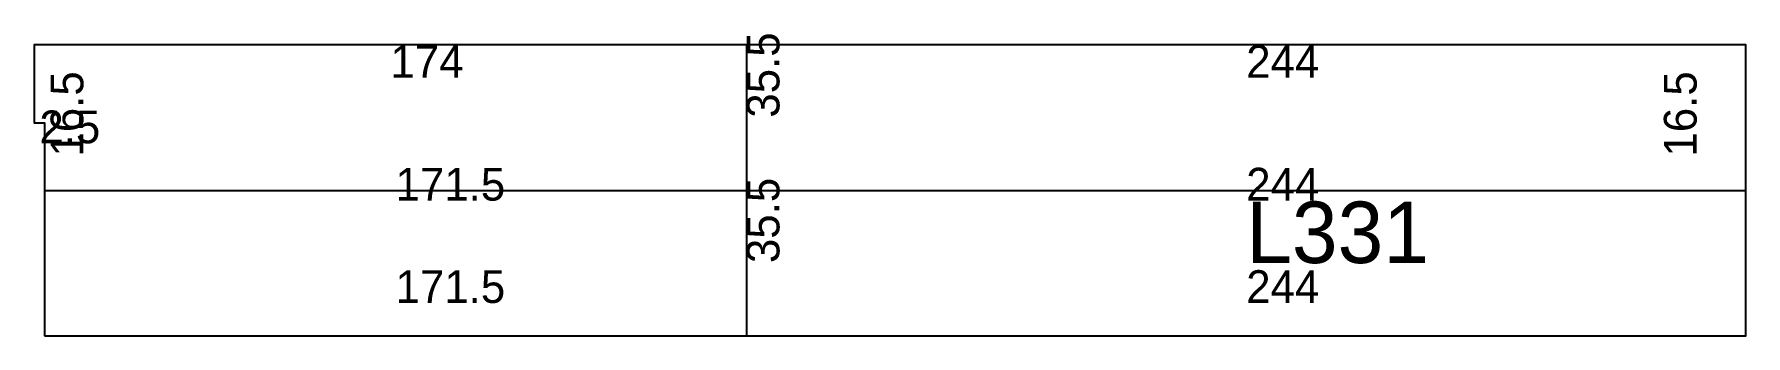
# Model space of a CAD drawing. Extents: x 4915 to 5333, y 1578 to 1652.
import ezdxf

# ---------------------------------------------------------------- set-up
doc = ezdxf.new("R2010")
doc.units = 0
for name, color, linetype in [('3', 3, 'Continuous'), ('4', 4, 'Continuous'), ('Painéis', 200, 'Continuous')]:
    doc.layers.add(name, color=color, linetype=linetype)

msp = doc.modelspace()

# ---------------------------------------------------------------- linework, layer by layer
at = {"layer": '3'}
for p, q in [((5333.07, 1649), (4915.07, 1649)), ((4915.07, 1649), (4915.07, 1630)), ((5089.07, 1578), (5089.07, 1649)), ((5333.07, 1578), (5333.07, 1649)), ((4915.07, 1630), (4917.57, 1630)), ((4917.57, 1630), (4917.57, 1578)), ((4917.57, 1613.5), (5333.07, 1613.5)), ((4917.57, 1578), (5333.07, 1578))]:
    msp.add_line(p, q, dxfattribs=at)
at = {"layer": '3', "lineweight": 25}
msp.add_lwpolyline([(4917.57, 1578), (5333.07, 1578), (5333.07, 1649), (4915.07, 1649), (4915.07, 1630), (4917.57, 1630)], close=True, dxfattribs=at)
at = {"layer": 'Painéis', "lineweight": 18}
for p, q in [((5089.07, 1578), (5089.07, 1649)), ((4917.57, 1613.5), (5333.07, 1613.5))]:
    msp.add_line(p, q, dxfattribs=at)

# ---------------------------------------------------------------- texts
at = {"layer": '4'}
msp.add_text('L331', height=15, dxfattribs=at).set_placement((5211.07, 1595.75))
at = {"layer": 'Painéis'}
for s, p in [('35.5', (5097.07, 1631.25)), ('16.5', (4927.07, 1621.75)), ('16.5', (5321.07, 1621.75)), ('35.5', (5097.07, 1595.75))]:
    msp.add_text(s, height=8, rotation=90, dxfattribs=at).set_placement(p)
for s, p in [('174', (5002.07, 1641)), ('244', (5211.07, 1641)), ('2.5', (4916.32, 1625)), ('171.5', (5003.32, 1611)), ('244', (5211.07, 1611)), ('171.5', (5003.32, 1586)), ('244', (5211.07, 1586))]:
    msp.add_text(s, height=8, dxfattribs=at).set_placement(p)

doc.saveas('drawing.dxf')
